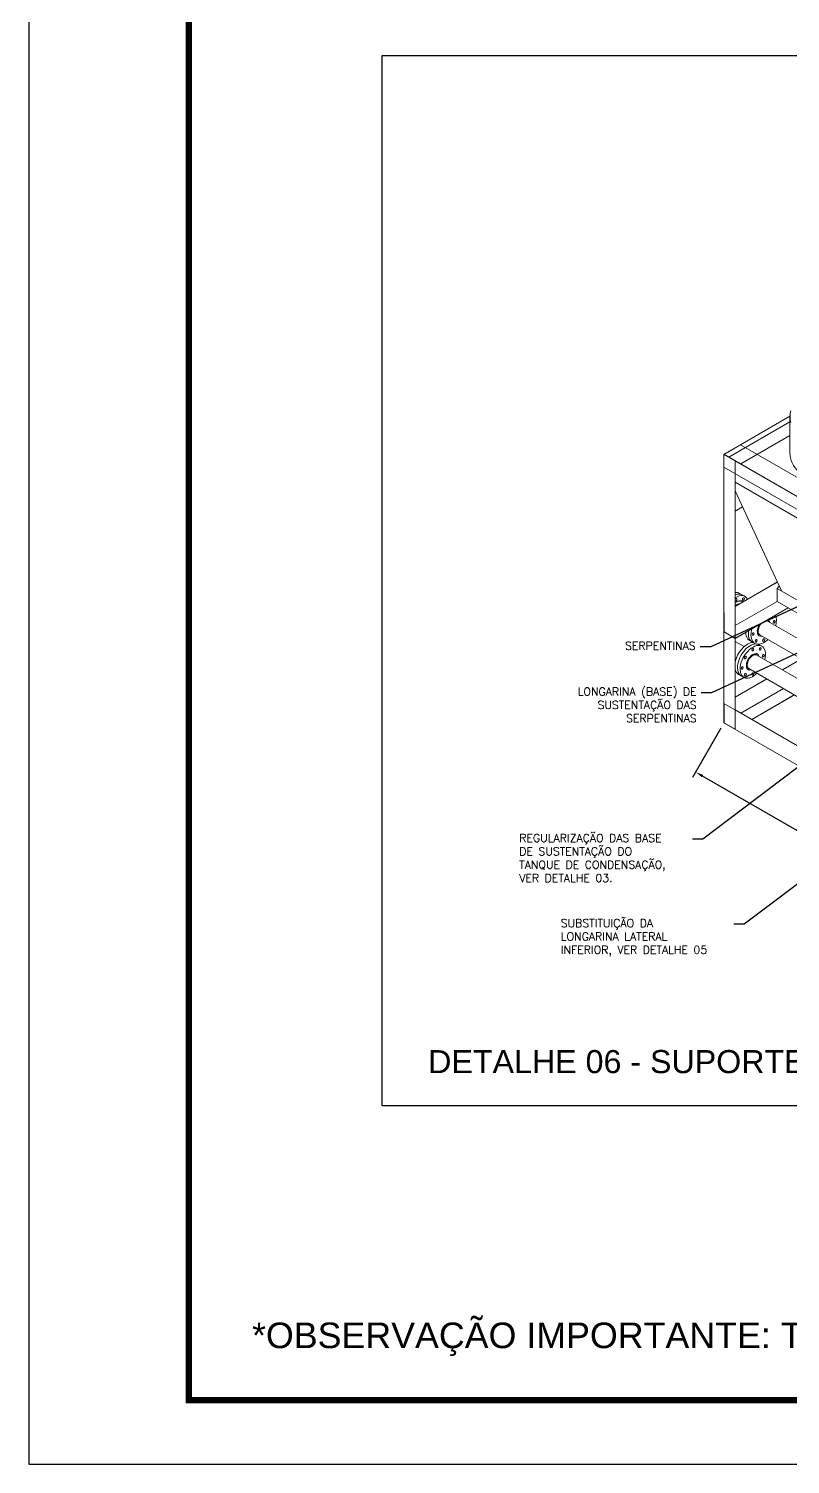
# Model space of a CAD drawing. Header units: millimetres. Extents: x -312439 to 477422, y -331570 to 212570.
# Drawn here: x -185472 to -173576, y -102769 to -80341 of the extents above; entities that cross this region are included whole.
import ezdxf
from ezdxf.enums import TextEntityAlignment as Align

# ---------------------------------------------------------------- set-up
doc = ezdxf.new("R2010")
doc.units = ezdxf.units.MM
doc.layers.add('0.1', color=8, linetype='Continuous', lineweight=13)
doc.layers.add('ARCONDTEXTO', color=4, linetype='Continuous')
doc.layers.add('ARQ-FOLHA', color=7, linetype='Continuous')
doc.styles.add('ROMAND', font='ROMAND.SHX')
doc.styles.add('ROMANS', font='romans.shx', dxfattribs={"height": 187.5})
doc.styles.get("Standard").update_dxf_attribs({"font": 'arial.ttf'})
doc.dimstyles.new('1-50 (MILIMETRO)', dxfattribs={"dimscale": 0, "dimtxt": 125, "dimasz": 125, "dimexe": 100, "dimexo": 100, "dimgap": 50, "dimtad": 0, "dimdec": 0, "dimzin": 0, "dimdsep": 46, "dimtxsty": 'ROMAND', "dimcen": -390, "dimclrd": 1, "dimclre": 1, "dimclrt": 3, "dimadec": 0, "dimazin": 0, "dimtfac": 1, "dimtdec": 0, "dimtix": 1, "dimtmove": 2, "dimatfit": 2, "dimfxl": 1, "dimtvp": 1, "dimtolj": 1, "dimtzin": 0, "dimarcsym": 0})

# ---------------------------------------------------------------- blocks, each defined once
blk = doc.blocks.new('*D424')
at = {"color": 1, "lineweight": -2, "transparency": 16777216}
for p, q in [((-174658, -91269), (-175104, -92041)), ((-171206, -94178), (-174946, -92017)), ((-170702, -93555), (-171148, -94327))]:
    blk.add_line(p, q, dxfattribs=at)
at = {"color": 1, "transparency": 16777216}
for points in [[(-174935, -91999), (-174956, -92035), (-175054, -91955)], [(-171196, -94160), (-171217, -94196), (-171098, -94241)]]:
    blk.add_solid(points, dxfattribs=at)
at = {"layer": 'Defpoints', "color": 0, "transparency": 16777216}
for p in [(-174608, -91183), (-175054, -91955), (-170652, -93469)]:
    blk.add_point(p, dxfattribs=at)
at = {"color": 3, "transparency": 16777216, "insert": (-173014, -92990), "char_height": 125, "attachment_point": 5, "rotation": 329.9783, "style": 'ROMAND'}
blk.add_mtext('\\A1;229', dxfattribs=at)
blk = doc.blocks.new('FOLHA A0')
at = {"layer": 'ARQ-FOLHA'}
blk.add_line((0, 0), (0, -841), dxfattribs=at)
at = {"layer": 'ARQ-FOLHA', "const_width": 1}
blk.add_lwpolyline([(1179, -10), (25, -10), (25, -831), (1179, -831), (1179, -10)], dxfattribs=at)
at = {"layer": 'ARQ-FOLHA'}
blk.add_lwpolyline([(0, -841), (1189, -841)], dxfattribs=at)

msp = doc.modelspace()

# ---------------------------------------------------------------- linework, layer by layer
at = {"color": 3, "linetype": 'Continuous', "lineweight": 0, "extrusion": (-1.11022e-16, 0.816497, 0.57735)}
for p, q in [((-173581.6, -86396.334), (-174611.401, -86990.89)), ((-174533.459, -87033.89), (-173581.68, -86484.38)), ((-173581.68, -86966.713), (-173581.68, -86403.825)), ((-173581.68, -86696.38), (-174349.861, -87139.89)), ((-174611.401, -86990.89), (-174611.401, -91182.704)), ((-174611.401, -86990.89), (-170651.933, -89276.89)), ((-174609.669, -86989.89), (-170650.201, -89275.89)), ((-174436.464, -86891.89), (-174607.937, -86990.89)), ((-174438.196, -86890.89), (-174436.464, -86891.89)), ((-174351.593, -86840.89), (-170393.857, -89125.89)), ((-174611.401, -87190.89), (-170653.665, -89475.89)), ((-174436.464, -87089.89), (-174438.196, -87090.89)), ((-174438.196, -87090.89), (-174438.196, -91282.704)), ((-174436.464, -87291.89), (-174436.464, -89861.388)), ((-170825.138, -89511.668), (-174436.464, -87426.668)), ((-173711.2, -89124.969), (-174436.464, -87561.357)), ((-174431.497, -87572.066), (-174436.464, -87574.934)), ((-174430.765, -87573.644), (-174436.464, -87576.934)), ((-174321.006, -87810.274), (-174436.464, -87876.934)), ((-173776.437, -88984.321), (-174436.464, -89365.388)), ((-173775.706, -88985.899), (-174436.464, -89367.388)), ((-173746.995, -89047.797), (-173781.396, -89084.441)), ((-173781.396, -89084.441), (-173781.396, -89287.184)), ((-173781.396, -89084.441), (-170825.138, -90791.237)), ((-174609.669, -89765.388), (-174609.669, -89465.388)), ((-174609.669, -89465.388), (-174607.937, -89466.388)), ((-174607.937, -89466.388), (-174607.937, -89764.388)), ((-173781.396, -89287.184), (-174436.464, -89665.388)), ((-173609.923, -89386.184), (-174436.464, -89863.388)), ((-173608.191, -89387.184), (-174436.464, -89865.388)), ((-174368.849, -89326.35), (-174371.476, -89324.833)), ((-173781.396, -89287.184), (-170825.138, -90993.981)), ((-173930.09, -89596.638), (-172925.857, -90176.432)), ((-174436.464, -89865.388), (-174609.669, -89765.388)), ((-174607.937, -89764.388), (-174436.464, -89863.388)), ((-174436.464, -89863.388), (-174436.464, -90981.704)), ((-174131.56, -89945.595), (-174214.006, -89897.995)), ((-174052.564, -89808.77), (-173048.331, -90388.564)), ((-174099.831, -90126.638), (-173095.598, -90706.432)), ((-174021.369, -89989.505), (-174074.851, -89958.627)), ((-174435.558, -90235.872), (-174436.464, -90235.349)), ((-174222.305, -90338.77), (-173218.072, -90918.564)), ((-173400.196, -90185.415), (-173699.111, -90357.994)), ((-173398.464, -90186.415), (-173697.379, -90358.994)), ((-173944.06, -90499.415), (-174436.464, -90783.704)), ((-173942.328, -90500.415), (-174436.464, -90785.704)), ((-174301.835, -90475.287), (-174384.281, -90427.687)), ((-173684.253, -90649.415), (-174348.129, -91032.704)), ((-173512.78, -90748.415), (-174176.656, -91131.704)), ((-173511.048, -90749.415), (-174174.924, -91132.704)), ((-174611.401, -90882.704), (-170653.665, -93167.704)), ((-174609.669, -91183.704), (-174609.669, -90883.704)), ((-174607.937, -90884.704), (-174607.937, -91182.704)), ((-174436.464, -90981.704), (-170825.138, -93066.704)), ((-174611.401, -91182.704), (-170651.933, -93468.704)), ((-174607.937, -91182.704), (-174436.464, -91281.704)), ((-174436.464, -91281.704), (-174436.464, -91283.704))]:
    msp.add_line(p, q, dxfattribs=at)
at = {"color": 4, "linetype": 'Continuous', "lineweight": 0, "extrusion": (-1.11022e-16, 0.816497, 0.57735)}
msp.add_line((-174284.106, -89209.813), (-174366.552, -89162.213), dxfattribs=at)
at = {"color": 5, "linetype": 'Continuous', "lineweight": 0, "extrusion": (-1.11022e-16, 0.816497, 0.57735)}
msp.add_line((-174295.57, -89993.405), (-174436.464, -89912.06), dxfattribs=at)
at = {"color": 7}
msp.add_lwpolyline([(-179949.015, -80761.27), (-153287.908, -80761.27), (-153287.908, -97166.895), (-179949.015, -97166.895)], close=True, dxfattribs=at)
at = {"color": 3, "linetype": 'Continuous', "lineweight": 0}
for centre, major_axis, start_param, end_param in [((-172532.912, -86403.825), (-1048.768, 0), 6.127721052, 6.43448057), ((-172532.912, -86403.825), (-1046.319, 0), 6.127265404, 6.423920931), ((-172532.912, -86966.713), (-1048.768, 0), 0, 3.141592654), ((-173991.327, -89702.704), (140.233, 242.891), 1.931696526, 2.35619449), ((-173991.327, -89702.704), (71.035, 123.037), 1.406779503, 3.673050892), ((-173991.327, -89702.704), (-61.237, -106.066), 4.265751957, 5.497787144), ((-173991.327, -89702.704), (-61.237, -106.066), 3.141592654, 3.588229677), ((-174032.55, -89678.904), (61.237, 106.066), 5.939899679, 5.983871158), ((-174032.55, -89678.904), (-68.586, -118.794), 2.65317082, 2.786461477), ((-174035.321, -89677.304), (-71.035, -123.037), 2.598232127, 2.740746648), ((-174032.55, -89678.904), (-71.035, -123.037), 2.604722904, 2.770692223), ((-173991.327, -89702.704), (71.035, 123.037), 5.751727069, 6.447202131), ((-173991.327, -89702.704), (140.233, 242.891), 5.164295233, 5.922285108), ((-174244.048, -90184.796), (-140.233, -242.891), 3.492270707, 5.253175328), ((-174073.772, -89655.104), (-140.233, -242.891), 5.501644321, 6.283185307), ((-174032.55, -89678.904), (-140.233, -242.891), 5.292341866, 5.497787144), ((-174032.55, -89678.904), (-140.233, -242.891), 5.497787144, 6.283185307), ((-173991.327, -89702.704), (140.233, 242.891), 2.35619449, 4.260482727), ((-174032.55, -89678.904), (61.237, 106.066), 3.221563105, 3.484878282), ((-174032.55, -89678.904), (-68.586, -118.794), 0.242405572, 0.488421833), ((-174035.321, -89677.304), (-71.035, -123.037), 0.314839647, 0.543360527), ((-174032.55, -89678.904), (-71.035, -123.037), 0.294391529, 0.53686975), ((-173991.327, -89702.704), (-61.237, -106.066), 5.497787144, 6.283185307), ((-174202.825, -90208.596), (140.233, 242.891), 0.335154936, 2.35619449), ((-174202.825, -90208.596), (-140.233, -242.891), 3.476747589, 5.497787144), ((-174161.602, -90232.396), (140.233, 242.891), 5.164295233, 8.639379797), ((-174161.602, -90232.396), (71.035, 123.037), 5.751727069, 9.956236199), ((-174161.068, -90232.704), (-61.237, -106.066), 3.141592654, 5.497787144), ((-174205.062, -90207.304), (-62.621, -108.463), 2.749220044, 3.00073333), ((-174205.062, -90207.304), (-69.994, -121.233), 2.616993519, 2.851208287), ((-174205.596, -90206.996), (-71.035, -123.037), 2.596744394, 2.826753007), ((-174202.825, -90208.596), (71.035, 123.037), 5.745233674, 5.988793778), ((-174202.825, -90208.596), (140.233, 242.891), 0, 0.102214608), ((-174202.825, -90208.596), (-140.233, -242.891), 3.141592654, 3.243807261), ((-174244.048, -90184.796), (-140.233, -242.891), 5.74239896, 6.283185307), ((-174202.825, -90208.596), (140.233, 242.891), 2.35619449, 3.141592654), ((-174202.825, -90208.596), (-140.233, -242.891), 5.497787144, 6.283185307), ((-174161.602, -90232.396), (140.233, 242.891), 2.35619449, 4.260482727), ((-174205.062, -90207.304), (-62.621, -108.463), 0.140859323, 0.392372609), ((-174205.062, -90207.304), (-69.994, -121.233), 0.290384366, 0.524599134), ((-174205.596, -90206.996), (-71.035, -123.037), 0.314839647, 0.54484826), ((-174202.825, -90208.596), (71.035, 123.037), 3.435984183, 3.679544287), ((-174161.068, -90232.704), (-61.237, -106.066), 5.497787144, 6.283185307)]:
    msp.add_ellipse(centre, major_axis=major_axis, ratio=0.577350269, start_param=start_param, end_param=end_param, dxfattribs=at)
at = {"color": 4, "linetype": 'Continuous', "lineweight": 0}
for centre, major_axis, start_param, end_param in [((-174506.785, -89405.104), (-140.233, -242.891), 3.141592654, 3.564520463), ((-174465.562, -89428.904), (140.233, 242.891), 0, 0.638141652), ((-174465.562, -89428.904), (-140.233, -242.891), 3.141592654, 3.779734306), ((-174424.34, -89452.704), (-140.233, -242.891), 2.780692455, 3.988164335), ((-174424.34, -89262.704), (-11.635, -20.153), 3.141592654, 4.755378214), ((-174424.34, -89262.704), (-11.635, -20.153), 6.240196074, 9.424777961), ((-174424.34, -89452.704), (96.142, 166.524), 6.142217785, 7.157874047), ((-174421.568, -89454.304), (-94.183, -163.13), 3.042972351, 4.039058801), ((-174421.568, -89454.304), (-71.035, -123.037), 3.354697621, 4.075815451)]:
    msp.add_ellipse(centre, major_axis=major_axis, ratio=0.577350269, start_param=start_param, end_param=end_param, dxfattribs=at)
msp.add_ellipse((-174307.989, -89251.179), major_axis=(11.635, 20.153), ratio=0.577350269, dxfattribs=at)
at = {"color": 3, "linetype": 'Continuous', "lineweight": 0}
for centre, major_axis in [((-173826.782, -89607.704), (11.635, 20.153)), ((-174155.872, -89797.704), (-11.635, -20.153)), ((-174107.678, -89904.23), (11.635, 20.153)), ((-173991.327, -89892.704), (11.635, 20.153)), ((-174277.953, -90165.221), (-11.635, -20.153)), ((-174161.602, -90042.396), (-11.635, -20.153)), ((-174045.251, -90030.87), (11.635, 20.153)), ((-173997.057, -90137.396), (11.635, 20.153)), ((-174326.147, -90327.396), (-11.635, -20.153)), ((-174277.953, -90433.921), (11.635, 20.153)), ((-174161.602, -90422.396), (11.635, 20.153))]:
    msp.add_ellipse(centre, major_axis=major_axis, ratio=0.577350269, dxfattribs=at)

# ---------------------------------------------------------------- block references
at = {"layer": 'ARQ-FOLHA', "xscale": 100, "yscale": 100, "zscale": 100}
msp.add_blockref('FOLHA A0', (-185471.876, -18669.027), dxfattribs=at)

# ---------------------------------------------------------------- texts
at = {"layer": '0.1', "color": 7}
msp.add_text('DETALHE 06 - SUPORTE DE SUSTENTAÇÃO DO COMPRESSOR E TANQUE DE LÍQUIDO', height=360, dxfattribs=at).set_placement((-179231.963, -96657.791))
msp.add_text('*OBSERVAÇÃO IMPORTANTE: TODAS AS MEDIDAS E COTAS DEVERÃO SER CONFERIDAS PELO EXECUTOR, NO LOCAL DO SERV IÇO, CASO SEJA NECESSÁRIO ALGUM AJUSTE, O EXECUTOR DEVERÁ INFORMAR À FISCALIZAÇÃO PARA SUA APROVAÇÃO.', height=400, dxfattribs=at).set_placement((-147428.526, -100754.487), align=Align.MIDDLE_CENTER)
at = {"layer": 'ARCONDTEXTO', "color": 7, "linetype": 'Continuous', "lineweight": -3, "char_height": 125, "attachment_point": 3, "style": 'ROMANS'}
for s, insert in [('SERPENTINAS', (-175053.6, -89919.135)), ('LONGARINA (BASE) DE SUSTENTAÇÃO DAS SERPENTINAS', (-175038.348, -90635.504)), ('\\pxql;REGULARIZAÇÃO DAS BASE DE SUSTENTAÇÃO DO TANQUE DE CONDENSAÇÃO, VER DETALHE 03.', (-175177.094, -92922.01)), ('\\pxql;SUBSTITUIÇÃO DA LONGARINA LATERAL INFERIOR, VER DETALHE 05', (-174528.722, -94252.503))]:
    msp.add_mtext_dynamic_manual_height_columns(s, width=2632.35696, gutter_width=12.5, heights=[0], dxfattribs=dict(at, insert=insert))

# ---------------------------------------------------------------- dimensions: what is measured, and where the dimension line sits
dim = msp.add_aligned_dim(p1=(-170651.933, -93468.704), p2=(-174607.937, -91182.704), distance=891.691, text='229', dimstyle='1-50 (MILIMETRO)', override={"dimscale": 1})
dim.commit()
dim.dimension.update_dxf_attribs({"geometry": '*D424', "text_midpoint": (-173013.532, -92989.533)})

# ---------------------------------------------------------------- leaders
for points in [[(-172780.303, -89052.759, -9601.866), (-174819.367, -89999.762, -9601.866), (-174980.936, -89999.762, -9601.866)], [(-172765.052, -89769.127, -9601.866), (-174804.115, -90716.131, -9601.866), (-174965.684, -90716.131, -9601.866)], [(-171653.12, -90515.945, -9601.866), (-174942.861, -93002.637, -9601.866), (-175104.43, -93002.637, -9601.866)], [(-171949.865, -92560.845, -9601.866), (-174294.488, -94333.129, -9601.866), (-174456.057, -94333.129, -9601.866)]]:
    msp.add_leader(points, dimstyle='1-50 (MILIMETRO)', override={"dimscale": 1, "dimfxl": 2})

doc.saveas('drawing.dxf')
